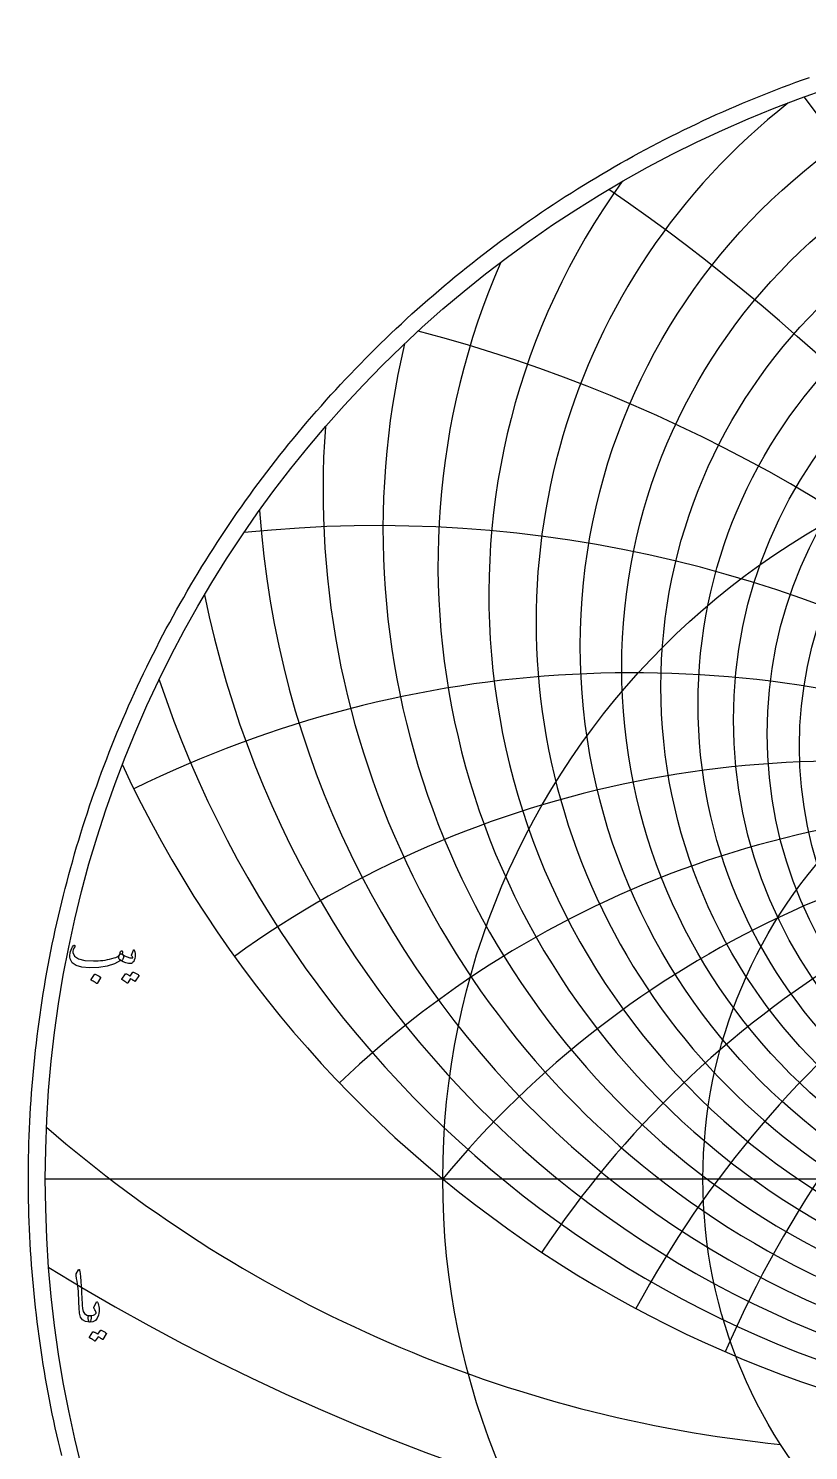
# Model space of a CAD drawing. Header units: millimetres. Extents: x -75 to 75, y -75 to 77.
# Drawn here: x -75.3 to -25, y -17.5 to 74.2 of the extents above; entities that cross this region are included whole.
import ezdxf

# ---------------------------------------------------------------- set-up
doc = ezdxf.new("R2010")
doc.units = ezdxf.units.MM
for name, color, linetype in [('CUT_OUTER', 1, 'Continuous'), ('ENGRAVE', 7, 'Continuous'), ('ENGRAVE_FINE', 8, 'Continuous'), ('TEXT', 5, 'Continuous')]:
    doc.layers.add(name, color=color, linetype=linetype)

msp = doc.modelspace()

# ---------------------------------------------------------------- linework, layer by layer
at = {"layer": 'CUT_OUTER'}
msp.add_lwpolyline([(-73.1907, -17.8568), (-73.2989, -17.4073), (-73.4043, -16.9573), (-73.507, -16.5065), (-73.6069, -16.0552), (-73.704, -15.6033), (-73.7983, -15.1507), (-73.8899, -14.6976), (-73.9787, -14.244), (-74.0647, -13.7898), (-74.1479, -13.3351), (-74.2284, -12.8798), (-74.306, -12.4241), (-74.3808, -11.968), (-74.4529, -11.5114), (-74.5221, -11.0543), (-74.5885, -10.5968), (-74.6521, -10.139), (-74.7129, -9.6807), (-74.7709, -9.2221), (-74.8261, -8.7632), (-74.8785, -8.3039), (-74.928, -7.8443), (-74.9747, -7.3844), (-75.0186, -6.9242), (-75.0597, -6.4638), (-75.0979, -6.0031), (-75.1334, -5.5422), (-75.166, -5.0811), (-75.1957, -4.6198), (-75.2227, -4.1583), (-75.2468, -3.6966), (-75.268, -3.2349), (-75.2865, -2.773), (-75.302, -2.311), (-75.3148, -1.8489), (-75.3247, -1.3867), (-75.3318, -0.9245), (-75.3361, -0.4623), (-75.3375, 0), (-75.3361, 0.4623), (-75.3318, 0.9245), (-75.3247, 1.3867), (-75.3148, 1.8489), (-75.302, 2.311), (-75.2865, 2.773), (-75.268, 3.2349), (-75.2468, 3.6966), (-75.2227, 4.1583), (-75.1957, 4.6198), (-75.166, 5.0811), (-75.1334, 5.5422), (-75.0979, 6.0031), (-75.0597, 6.4638), (-75.0186, 6.9242), (-74.9747, 7.3844), (-74.928, 7.8443), (-74.8785, 8.3039), (-74.8261, 8.7632), (-74.7709, 9.2221), (-74.7129, 9.6807), (-74.6521, 10.139), (-74.5885, 10.5968), (-74.5221, 11.0543), (-74.4529, 11.5114), (-74.3808, 11.968), (-74.306, 12.4241), (-74.2284, 12.8798), (-74.1479, 13.3351), (-74.0647, 13.7898), (-73.9787, 14.244), (-73.8899, 14.6976), (-73.7983, 15.1507), (-73.704, 15.6033), (-73.6069, 16.0552), (-73.507, 16.5065), (-73.4043, 16.9573), (-73.2989, 17.4073), (-73.1907, 17.8568), (-73.0797, 18.3055), (-72.966, 18.7536), (-72.8496, 19.2009), (-72.7304, 19.6476), (-72.6085, 20.0935), (-72.4838, 20.5386), (-72.3564, 20.983), (-72.2263, 21.4266), (-72.0935, 21.8693), (-71.9579, 22.3113), (-71.8197, 22.7524), (-71.6787, 23.1926), (-71.5351, 23.632), (-71.3887, 24.0705), (-71.2397, 24.5081), (-71.088, 24.9447), (-70.9336, 25.3804), (-70.7765, 25.8152), (-70.6168, 26.249), (-70.4544, 26.6818), (-70.2893, 27.1136), (-70.1217, 27.5444), (-69.9513, 27.9741), (-69.7784, 28.4028), (-69.6028, 28.8304), (-69.4246, 29.2569), (-69.2437, 29.6824), (-69.0603, 30.1067), (-68.8743, 30.5299), (-68.6857, 30.9519), (-68.4944, 31.3728), (-68.3007, 31.7924), (-68.1043, 32.2109), (-67.9054, 32.6282), (-67.7039, 33.0443), (-67.4999, 33.4591), (-67.2933, 33.8726), (-67.0842, 34.2849), (-66.8725, 34.6958), (-66.6584, 35.1055), (-66.4417, 35.5139), (-66.2226, 35.9209), (-66.0009, 36.3265), (-65.7768, 36.7308), (-65.5502, 37.1337), (-65.3211, 37.5352), (-65.0896, 37.9353), (-64.8556, 38.334), (-64.6191, 38.7312), (-64.3803, 39.127), (-64.139, 39.5213), (-63.8953, 39.9141), (-63.6492, 40.3054), (-63.4006, 40.6952), (-63.1498, 41.0834), (-62.8965, 41.4701), (-62.6408, 41.8553), (-62.3828, 42.2388), (-62.1225, 42.6208), (-61.8598, 43.0012), (-61.5948, 43.3799), (-61.3275, 43.7571), (-61.0578, 44.1325), (-60.7859, 44.5064), (-60.5116, 44.8785), (-60.2351, 45.2489), (-59.9564, 45.6177), (-59.6753, 45.9847), (-59.392, 46.35), (-59.1065, 46.7136), (-58.8188, 47.0754), (-58.5288, 47.4354), (-58.2367, 47.7936), (-57.9423, 48.15), (-57.6458, 48.5047), (-57.3471, 48.8575), (-57.0462, 49.2084), (-56.7432, 49.5575), (-56.4381, 49.9047), (-56.1308, 50.2501), (-55.8214, 50.5936), (-55.5099, 50.9351), (-55.1963, 51.2748), (-54.8807, 51.6125), (-54.563, 51.9483), (-54.2432, 52.2821), (-53.9214, 52.6139), (-53.5975, 52.9438), (-53.2717, 53.2717), (-52.9438, 53.5975), (-52.6139, 53.9214), (-52.2821, 54.2432), (-51.9483, 54.563), (-51.6125, 54.8807), (-51.2748, 55.1963), (-50.9351, 55.5099), (-50.5936, 55.8214), (-50.2501, 56.1308), (-49.9047, 56.4381), (-49.5575, 56.7432), (-49.2084, 57.0462), (-48.8575, 57.3471), (-48.5047, 57.6458), (-48.15, 57.9423), (-47.7936, 58.2367), (-47.4354, 58.5288), (-47.0754, 58.8188), (-46.7136, 59.1065), (-46.35, 59.392), (-45.9847, 59.6753), (-45.6177, 59.9564), (-45.2489, 60.2351), (-44.8785, 60.5116), (-44.5064, 60.7859), (-44.1325, 61.0578), (-43.7571, 61.3275), (-43.3799, 61.5948), (-43.0012, 61.8598), (-42.6208, 62.1225), (-42.2388, 62.3828), (-41.8553, 62.6408), (-41.4701, 62.8965), (-41.0834, 63.1498), (-40.6952, 63.4006), (-40.3054, 63.6492), (-39.9141, 63.8953), (-39.5213, 64.139), (-39.127, 64.3803), (-38.7312, 64.6191), (-38.334, 64.8556), (-37.9353, 65.0896), (-37.5352, 65.3211), (-37.1337, 65.5502), (-36.7308, 65.7768), (-36.3265, 66.0009), (-35.9209, 66.2226), (-35.5139, 66.4417), (-35.1055, 66.6584), (-34.6958, 66.8725), (-34.2849, 67.0842), (-33.8726, 67.2933), (-33.4591, 67.4999), (-33.0443, 67.7039), (-32.6282, 67.9054), (-32.2109, 68.1043), (-31.7924, 68.3007), (-31.3728, 68.4944), (-30.9519, 68.6857), (-30.5299, 68.8743), (-30.1067, 69.0603), (-29.6824, 69.2437), (-29.2569, 69.4246), (-28.8304, 69.6028), (-28.4028, 69.7784), (-27.9741, 69.9513), (-27.5444, 70.1217), (-27.1136, 70.2893), (-26.6818, 70.4544), (-26.249, 70.6168), (-25.8152, 70.7765), (-25.3804, 70.9336), (-24.9447, 71.088)], dxfattribs=at)
at = {"layer": 'ENGRAVE'}
msp.add_lwpolyline([(-74.25, 0), (74.25, 0)], dxfattribs=at)
for centre, radius in [((0, 0), 74.25), ((0, 33.0113), 37.05), ((0, 27.9213), 25.5867), ((0, 0), 48.6033), ((0, 0), 31.8152)]:
    msp.add_circle(centre, radius, dxfattribs=at)
for centre, radius, start, end in [((0, 41.9081), 52.4609, 166.792716, 13.207284), ((0, 58.9605), 76.4108, 204.957309, 335.042691), ((0, -40.0654), 62.9882, 39.5, 140.5), ((0, -40.0654), 62.9882, 39.5, 140.5), ((-18.1852, 67.8681), 85.4345, 229.053602, 264.206081)]:
    msp.add_arc(centre, radius, start, end, dxfattribs=at)
at = {"layer": 'ENGRAVE_FINE'}
for centre, radius in [((0, 34.4047), 39.7276), ((0, 31.7633), 34.5232), ((0, 30.6435), 32.1285), ((0, 29.6377), 29.8497), ((0, 28.7337), 27.6732)]:
    msp.add_circle(centre, radius, dxfattribs=at)
for centre, radius, start, end in [((-173.0587, -40.0654), 184.1653, 7.244877, 36.631048), ((-173.0587, -40.0654), 184.1653, 7.244877, 36.631048), ((0, 35.9637), 42.5783, 128.198787, 51.801213), ((0, 37.7129), 45.6285, 144.288823, 35.711177), ((-109.0988, -40.0654), 125.9765, 10.990297, 55.580012), ((-109.0988, -40.0654), 125.9765, 10.990297, 55.580012), ((0, 39.6822), 48.9098, 156.525951, 23.474049), ((-75.0664, -40.0654), 97.9923, 14.890295, 75.294401), ((-75.0664, -40.0654), 97.9923, 14.890295, 75.294401), ((0, 44.4359), 56.3291, 175.812491, 4.187509), ((0, 47.3222), 60.573, 183.955057, 356.044943), ((-52.8534, -40.0654), 82.2253, 19.0088, 95.984628), ((-52.8534, -40.0654), 82.2253, 19.0088, 95.984628), ((0, 50.6389), 65.2668, 191.439388, 348.560612), ((-36.3663, -40.0654), 72.7325, 23.421962, 116.247536), ((-36.3663, -40.0654), 72.7325, 23.421962, 116.247536), ((0, 54.4781), 70.505, 198.407495, 341.592505), ((36.3663, -40.0654), 72.7325, 63.752464, 156.578038), ((36.3663, -40.0654), 72.7325, 63.752464, 156.578038), ((-22.9258, -40.0654), 67.0307, 28.223449, 125.706351), ((-22.9258, -40.0654), 67.0307, 28.223449, 125.706351), ((22.9258, -40.0654), 67.0307, 54.293649, 151.776551), ((22.9258, -40.0654), 67.0307, 54.293649, 151.776551), ((-11.1065, -40.0654), 63.9599, 33.531699, 133.669457), ((-11.1065, -40.0654), 63.9599, 33.531699, 133.669457), ((11.1065, -40.0654), 63.9599, 46.330543, 146.468301), ((11.1065, -40.0654), 63.9599, 46.330543, 146.468301), ((0, 114.6681), 141.3327, 238.413062, 301.586938)]:
    msp.add_arc(centre, radius, start, end, dxfattribs=at)
at = {"layer": 'TEXT'}
for points in [[(-69.2911, 14.5054), (-69.2865, 14.5031), (-69.2823, 14.5007), (-69.2783, 14.4984), (-69.2747, 14.4961), (-69.271, 14.4934), (-69.2671, 14.4902), (-69.2628, 14.4864), (-69.2583, 14.482), (-69.2205, 14.4375), (-69.2056, 14.3743), (-69.2135, 14.2923), (-69.2442, 14.1916), (-69.2726, 14.1304), (-69.3016, 14.0921), (-69.3312, 14.0766), (-69.3613, 14.0839), (-69.3766, 14.0912), (-69.3894, 14.0944), (-69.4, 14.0935), (-69.4082, 14.0886), (-69.7923, 13.8784), (-70.2513, 13.7302), (-70.7852, 13.6442), (-71.3941, 13.6202), (-71.8865, 13.6623), (-72.2583, 13.7747), (-72.5095, 13.9574), (-72.64, 14.2103), (-72.6602, 14.3298), (-72.6646, 14.4492), (-72.6532, 14.5687), (-72.626, 14.6881), (-72.5888, 14.7938), (-72.5429, 14.8907), (-72.4881, 14.9788), (-72.4246, 15.0581), (-72.4126, 15.0681), (-72.4, 15.0745), (-72.3868, 15.0774), (-72.3731, 15.0769), (-72.3602, 15.0713), (-72.3496, 15.064), (-72.3415, 15.0549), (-72.3356, 15.0441), (-72.333, 15.0335), (-72.3344, 15.0207), (-72.34, 15.0054), (-72.3496, 14.9879), (-72.4176, 14.8883), (-72.4621, 14.7911), (-72.4831, 14.6963), (-72.4808, 14.6038), (-72.3696, 14.3719), (-72.1108, 14.2057), (-71.7044, 14.105), (-71.1506, 14.0698), (-70.9985, 14.0722), (-70.8467, 14.0792), (-70.6952, 14.0909), (-70.544, 14.1073), (-70.394, 14.1284), (-70.246, 14.1541), (-70.1001, 14.1846), (-69.9562, 14.2197), (-69.8166, 14.2595), (-69.7021, 14.2993), (-69.6128, 14.3392), (-69.5487, 14.379), (-69.524, 14.4), (-69.5013, 14.4258), (-69.4806, 14.4562), (-69.462, 14.4914), (-69.4446, 14.5306), (-69.4275, 14.5733), (-69.4107, 14.6196), (-69.3941, 14.6694), (-69.3877, 14.6846), (-69.3777, 14.6975), (-69.3643, 14.708), (-69.3473, 14.7162), (-69.3291, 14.7206), (-69.3122, 14.7197), (-69.2964, 14.7136), (-69.2817, 14.7022), (-69.27, 14.6863), (-69.263, 14.667), (-69.2606, 14.6442), (-69.263, 14.6178)], [(-69.4316, 14.1307), (-69.4825, 14.179), (-69.5089, 14.2396), (-69.5106, 14.3125), (-69.4878, 14.3977), (-69.4383, 14.4741), (-69.393, 14.5207), (-69.3517, 14.5373), (-69.3145, 14.5242), (-69.1389, 14.4079), (-68.9632, 14.3263), (-68.7876, 14.2791), (-68.6119, 14.2666), (-68.6058, 14.2677), (-68.6014, 14.2712), (-68.5987, 14.2771), (-68.5979, 14.2853), (-68.6023, 14.3008), (-68.6154, 14.3239), (-68.6374, 14.3547), (-68.6681, 14.393), (-68.674, 14.4047), (-68.6775, 14.4164), (-68.6787, 14.4281), (-68.6775, 14.4399), (-68.5651, 14.763), (-68.5598, 14.7753), (-68.5534, 14.7841), (-68.5458, 14.7894), (-68.537, 14.7911), (-68.5282, 14.7897), (-68.5206, 14.7853), (-68.5141, 14.778), (-68.5089, 14.7677), (-68.4737, 14.6626), (-68.4527, 14.5581), (-68.4456, 14.4542), (-68.4527, 14.3509), (-68.4755, 14.2223), (-68.5065, 14.1178), (-68.5458, 14.0373), (-68.5932, 13.9808), (-68.6292, 13.9498), (-68.6623, 13.927), (-68.6924, 13.9123), (-68.7196, 13.9059), (-68.8766, 13.9024), (-69.0475, 13.9387), (-69.2325, 14.0148), (-69.4316, 14.1307)], [(-71.0663, 13.2033), (-71.0604, 13.2092), (-71.0522, 13.2127), (-71.0417, 13.2139), (-71.0288, 13.2127), (-70.9378, 13.1758), (-70.852, 13.1307), (-70.7715, 13.0774), (-70.6962, 13.016), (-70.6889, 13.0066), (-70.6857, 12.9972), (-70.6866, 12.9879), (-70.6916, 12.9785), (-70.9117, 12.6225), (-70.9199, 12.614), (-70.9304, 12.612), (-70.9433, 12.6164), (-70.9585, 12.6272), (-70.9717, 12.6366), (-70.9925, 12.6506), (-71.0209, 12.6694), (-71.0569, 12.6928), (-71.1011, 12.7209), (-71.1541, 12.7537), (-71.2159, 12.7911), (-71.2864, 12.8333), (-71.2958, 12.8403), (-71.3005, 12.8473), (-71.3005, 12.8544), (-71.2958, 12.8614)], [(-68.5979, 13.3345), (-68.592, 13.3403), (-68.5838, 13.3438), (-68.5733, 13.345), (-68.5604, 13.3438), (-68.5143, 13.3266), (-68.4696, 13.3075), (-68.4265, 13.2867), (-68.3848, 13.2642), (-68.3442, 13.2396), (-68.3045, 13.2127), (-68.2658, 13.1834), (-68.2278, 13.1518), (-68.2205, 13.1421), (-68.2173, 13.1319), (-68.2182, 13.1211), (-68.2232, 13.1096), (-68.448, 12.7537), (-68.4541, 12.749), (-68.4632, 12.749), (-68.4752, 12.7537), (-68.4901, 12.763), (-68.5004, 12.7717), (-68.5171, 12.7835), (-68.5402, 12.7986), (-68.5698, 12.8169), (-68.6061, 12.8387), (-68.6494, 12.8643), (-68.6997, 12.8937), (-68.7571, 12.927), (-68.9351, 12.6506), (-68.9433, 12.6421), (-68.9538, 12.6401), (-68.9667, 12.6445), (-68.9819, 12.6553), (-68.9951, 12.6647), (-69.0159, 12.6787), (-69.0443, 12.6975), (-69.0803, 12.7209), (-69.1245, 12.749), (-69.1775, 12.7818), (-69.2393, 12.8192), (-69.3098, 12.8614), (-69.3171, 12.8684), (-69.3204, 12.8754), (-69.3195, 12.8825), (-69.3145, 12.8895), (-69.085, 13.2314), (-69.0791, 13.2373), (-69.0709, 13.2408), (-69.0604, 13.242), (-69.0475, 13.2408), (-69.0083, 13.2281), (-68.9702, 13.2133), (-68.9334, 13.1964), (-68.8976, 13.1776), (-68.8631, 13.1569), (-68.8297, 13.1348), (-68.7975, 13.1112), (-68.7665, 13.0862)], [(-72.0977, -5.8719), (-72.0886, -5.8578), (-72.0801, -5.8485), (-72.0722, -5.8438), (-72.0649, -5.8438), (-72.0538, -5.8499), (-72.0438, -5.8684), (-72.035, -5.8991), (-72.0274, -5.9422), (-71.9888, -6.292), (-71.9572, -6.6155), (-71.9326, -6.9126), (-71.915, -7.1834), (-71.9037, -7.4149), (-71.8933, -7.6225), (-71.8838, -7.806), (-71.8752, -7.9656), (-71.8677, -8.1011), (-71.8617, -8.2127), (-71.8572, -8.3002), (-71.8541, -8.3637), (-71.8126, -8.554), (-71.7206, -8.6939), (-71.5784, -8.7835), (-71.3857, -8.8227), (-71.3322, -8.8368), (-71.2979, -8.8696), (-71.283, -8.9211), (-71.2874, -8.9914), (-71.3093, -9.102), (-71.333, -9.1811), (-71.3585, -9.2285), (-71.3857, -9.2443), (-71.6568, -9.2086), (-71.8565, -9.1014), (-71.9847, -8.9229), (-72.0415, -8.6729), (-72.0504, -8.5533), (-72.0585, -8.4334), (-72.0656, -8.3132), (-72.0719, -8.1928), (-72.0776, -8.072), (-72.083, -7.9509), (-72.0882, -7.8296), (-72.093, -7.708), (-72.1018, -7.476), (-72.1141, -7.2671), (-72.1299, -7.0814), (-72.1492, -6.9187), (-72.172, -6.7626), (-72.1984, -6.5961), (-72.2282, -6.4195), (-72.2616, -6.2326), (-72.266, -6.1989), (-72.2651, -6.1682), (-72.259, -6.1403), (-72.2476, -6.1155)], [(-71.1047, -8.256), (-70.9736, -7.9656), (-70.9542, -7.9337), (-70.9337, -7.9223), (-70.9121, -7.9313), (-70.8892, -7.9609), (-70.8471, -8.0495), (-70.8143, -8.1418), (-70.7909, -8.238), (-70.7768, -8.338), (-70.7724, -8.4423), (-70.778, -8.5517), (-70.7935, -8.666), (-70.819, -8.7853), (-70.8966, -8.9861), (-71.0169, -9.1295), (-71.1799, -9.2156), (-71.3857, -9.2443), (-71.4094, -9.2294), (-71.4337, -9.1846), (-71.4586, -9.1099), (-71.4841, -9.0054), (-71.4914, -8.9495), (-71.4899, -8.9035), (-71.4797, -8.8675), (-71.4607, -8.8415), (-71.4455, -8.8315), (-71.4279, -8.8251), (-71.408, -8.8221), (-71.3857, -8.8227), (-71.256, -8.8186), (-71.1433, -8.7923), (-71.0476, -8.7437), (-70.9689, -8.6729), (-70.9654, -8.6673), (-70.9642, -8.66), (-70.9654, -8.6509), (-70.9689, -8.6401), (-70.9873, -8.5739), (-71.0145, -8.5066), (-71.0505, -8.4381), (-71.0953, -8.3684), (-71.11, -8.3421), (-71.1164, -8.3145), (-71.1147, -8.2858), (-71.1047, -8.256)], [(-70.6878, -9.7736), (-70.682, -9.7677), (-70.6738, -9.7642), (-70.6632, -9.763), (-70.6504, -9.7642), (-70.6043, -9.7815), (-70.5596, -9.8005), (-70.5164, -9.8213), (-70.4747, -9.8438), (-70.4342, -9.8684), (-70.3945, -9.8953), (-70.3557, -9.9246), (-70.3178, -9.9562), (-70.3105, -9.9659), (-70.3073, -9.9761), (-70.3081, -9.987), (-70.3131, -9.9984), (-70.538, -10.3544), (-70.5441, -10.359), (-70.5532, -10.359), (-70.5652, -10.3544), (-70.5801, -10.345), (-70.5904, -10.3364), (-70.607, -10.3245), (-70.6302, -10.3094), (-70.6597, -10.2911), (-70.696, -10.2693), (-70.7394, -10.2437), (-70.7897, -10.2143), (-70.8471, -10.1811), (-71.0251, -10.4574), (-71.0333, -10.4659), (-71.0438, -10.4679), (-71.0567, -10.4636), (-71.0719, -10.4527), (-71.0851, -10.4434), (-71.1059, -10.4293), (-71.1343, -10.4106), (-71.1703, -10.3871), (-71.2145, -10.359), (-71.2675, -10.3263), (-71.3292, -10.2888), (-71.3998, -10.2466), (-71.4071, -10.2396), (-71.4103, -10.2326), (-71.4094, -10.2256), (-71.4045, -10.2185), (-71.175, -9.8766), (-71.1691, -9.8708), (-71.1609, -9.8672), (-71.1504, -9.8661), (-71.1375, -9.8672), (-71.0983, -9.88), (-71.0602, -9.8948), (-71.0233, -9.9116), (-70.9876, -9.9305), (-70.9531, -9.9511), (-70.9197, -9.9732), (-70.8875, -9.9968), (-70.8565, -10.0218)]]:
    msp.add_lwpolyline(points, close=True, dxfattribs=at)

doc.saveas('drawing.dxf')
